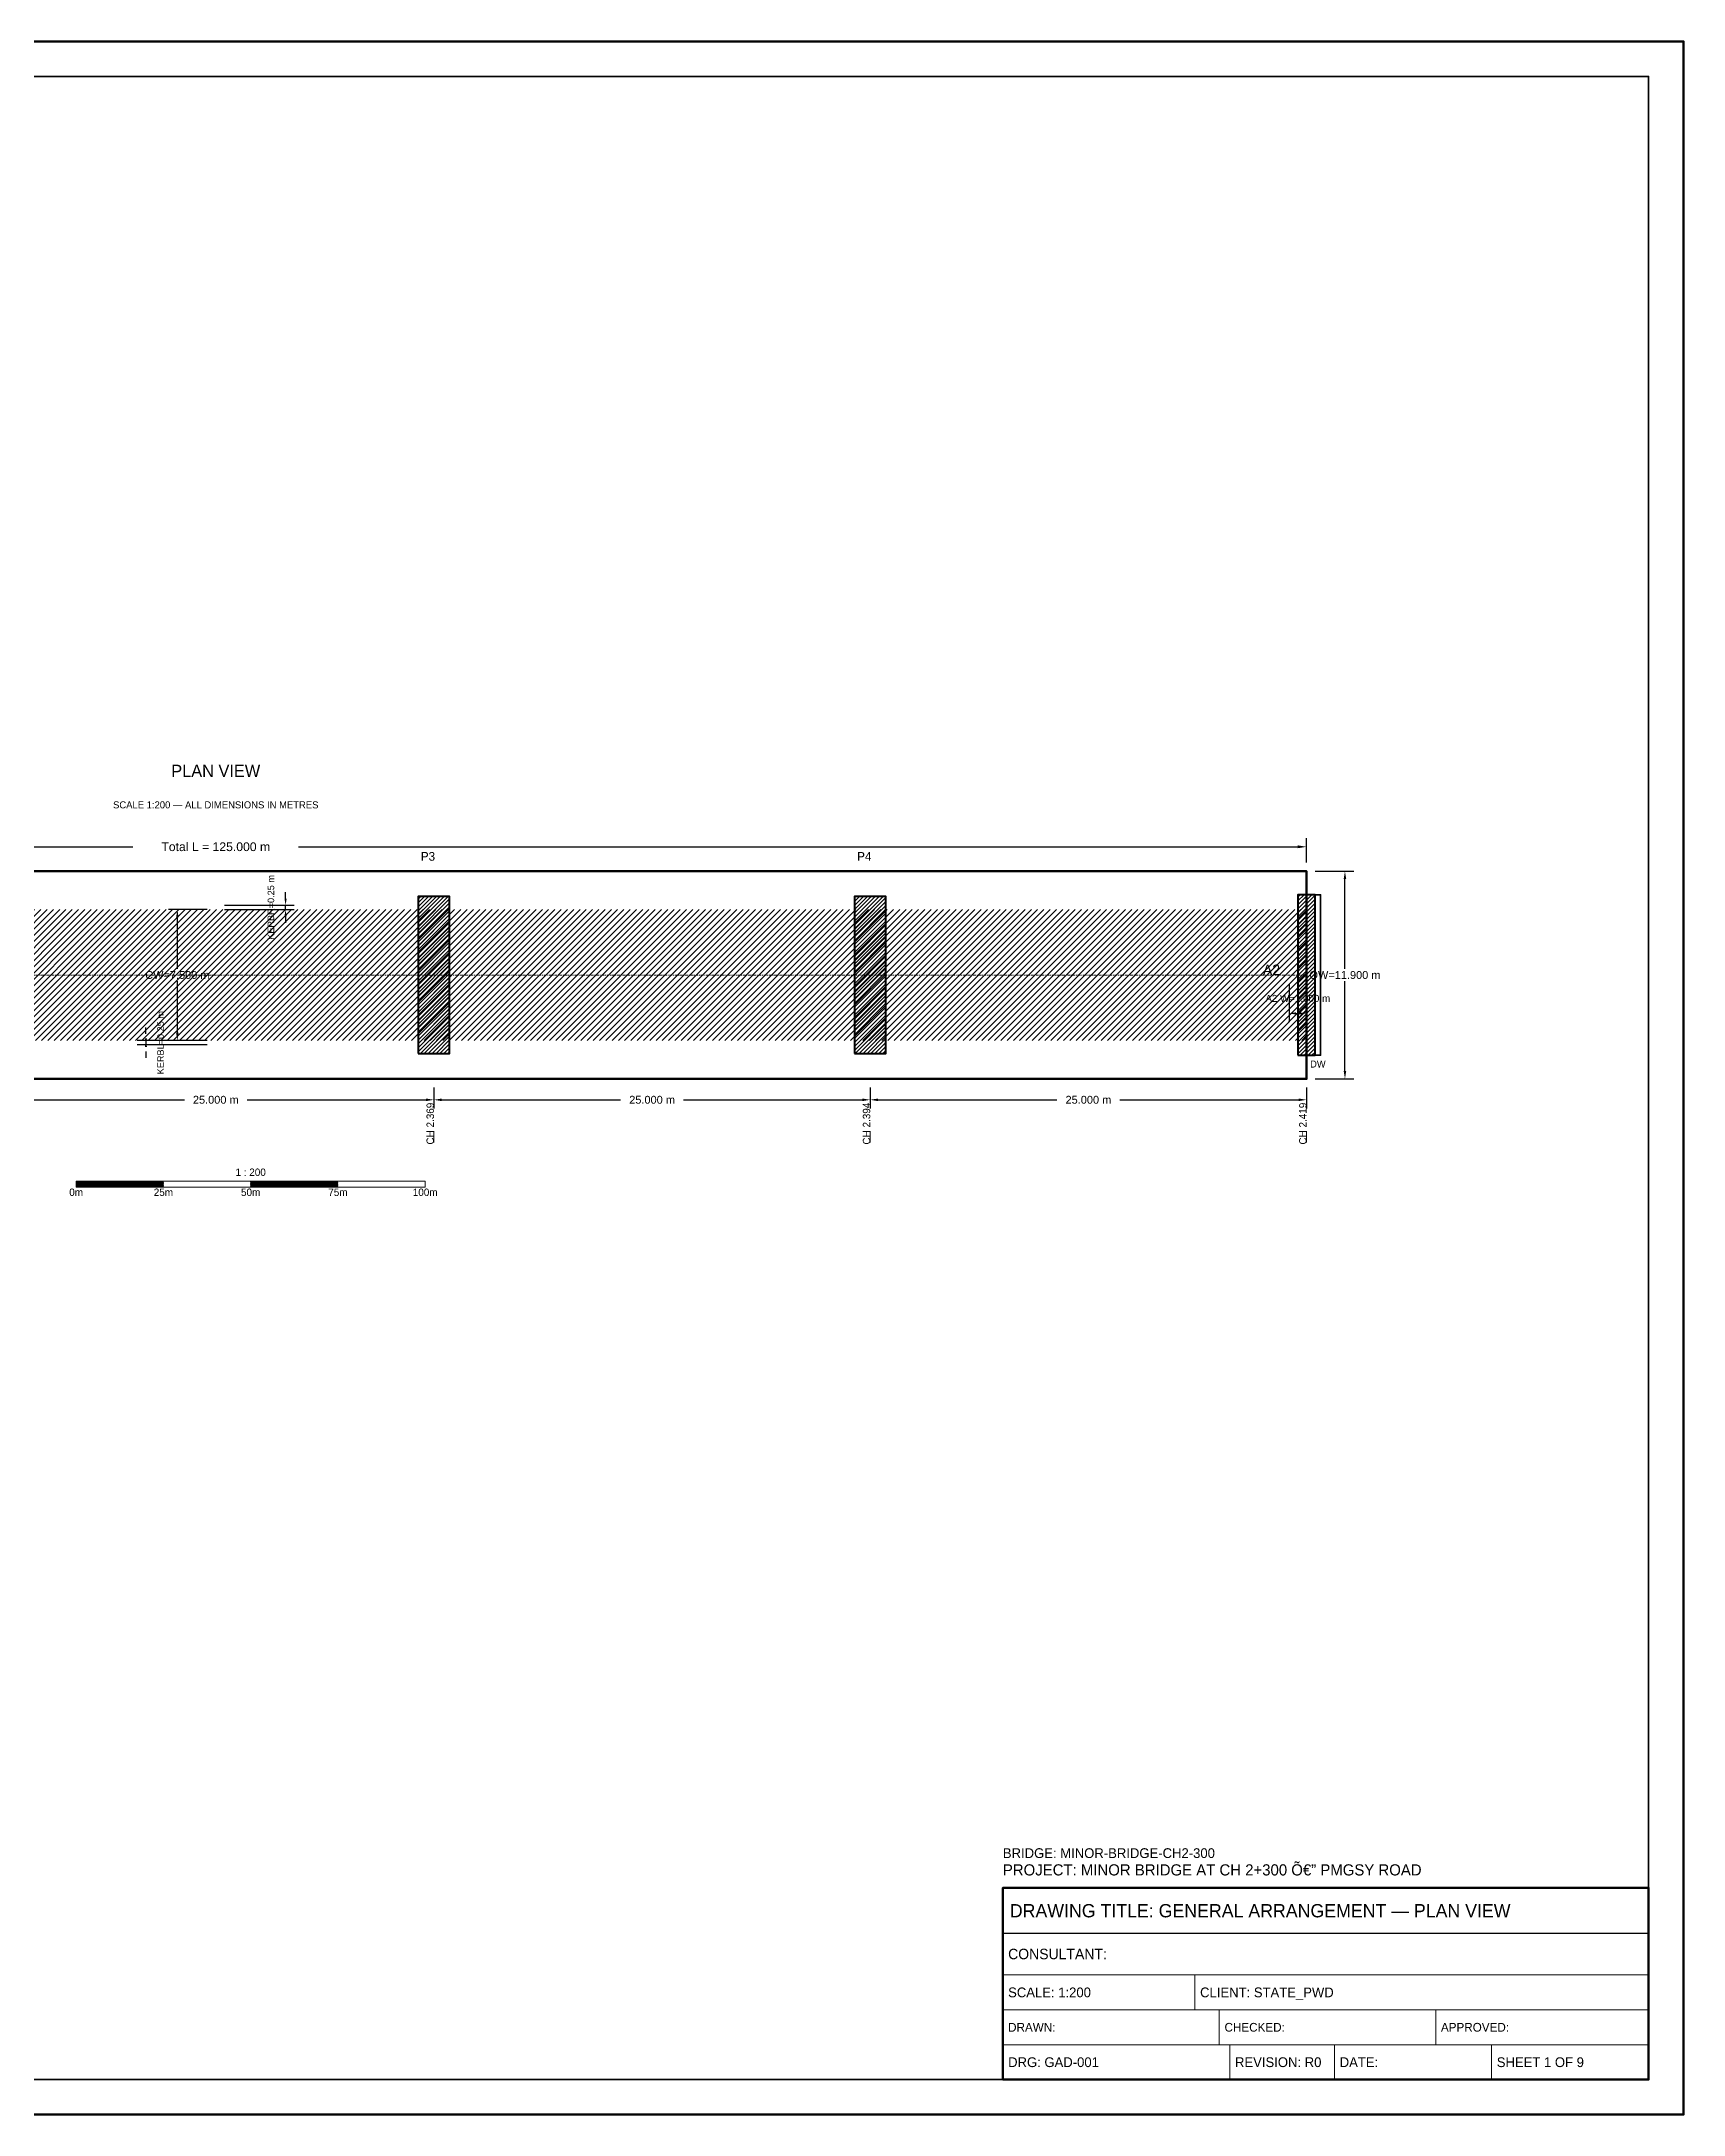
# Model space of a CAD drawing. Header units: metres. Extents: x 0 to 841, y 0 to 594.
# Drawn here: x 371 to 841, y 0 to 594 of the extents above; entities that cross this region are included whole.
import ezdxf
from ezdxf.enums import TextEntityAlignment as Align

# ---------------------------------------------------------------- set-up
doc = ezdxf.new("R2010")
doc.units = ezdxf.units.M
doc.linetypes.add('CENTER', pattern=[1.5, 0.75, -0.25, 0.25, -0.25])
for name, color, linetype, lineweight in [('BORDER-INNER', 7, 'Continuous', 35), ('BORDER-OUTER', 7, 'Continuous', 70), ('CIVIL-CHAINAGE', 7, 'Continuous', 18), ('DIM-CHAINAGE', 3, 'Continuous', 18), ('DIM-LINEAR', 3, 'Continuous', 18), ('STRUC-CENTRE', 6, 'CENTER', 18), ('STRUC-HATCHING', 8, 'Continuous', 18), ('STRUC-OUTLINE', 1, 'Continuous', 50), ('SUB-ABUT', 3, 'Continuous', 35), ('SUB-DIRT-WALL', 3, 'Continuous', 35), ('SUB-PIER', 2, 'Continuous', 35), ('SUPER-DECK', 2, 'Continuous', 50), ('SYM-SCALE', 7, 'Continuous', 13), ('TEXT-GENERAL', 7, 'Continuous', 18), ('TEXT-HEADER', 7, 'Continuous', 25), ('TEXT-SPEC', 7, 'Continuous', 13), ('TEXT-TITLE', 7, 'Continuous', 25), ('TITLEBLK-BOX', 7, 'Continuous', 50), ('TITLEBLK-TEXT', 7, 'Continuous', 18)]:
    doc.layers.add(name, color=color, linetype=linetype, lineweight=lineweight)
doc.styles.add('BRIDGE_STD', font='Arial.ttf')
doc.dimstyles.new('pmb100', dxfattribs={"dimtxt": 2.5, "dimasz": 0.9375, "dimexe": 2.5, "dimexo": 2.5, "dimtad": 0, "dimtih": 1, "dimdec": 0, "dimtxsty": 'BRIDGE_STD', "dimcen": 2.5, "dimazin": 3, "dimtfac": 1, "dimtmove": 0, "dimatfit": 3})

msp = doc.modelspace()

# ---------------------------------------------------------------- hatches: boundary and pattern name
at = {"layer": 'STRUC-HATCHING'}
h = msp.add_hatch(dxfattribs=at)
h.set_pattern_fill('ANSI31', scale=0.4)
h.paths.add_polyline_path([(108, 307.75), (733, 307.75), (733, 345.25), (108, 345.25)])
at = {"layer": 'SUB-ABUT'}
h = msp.add_hatch(dxfattribs=at)
h.set_pattern_fill('ANSI31', scale=0.25)
h.paths.add_polyline_path([(730.5, 303.5), (735.5, 303.5), (735.5, 349.5), (730.5, 349.5)])
at = {"layer": 'SUB-PIER'}
h = msp.add_hatch(dxfattribs=at)
h.set_pattern_fill('ANSI31', scale=0.25)
h.paths.add_polyline_path([(478.5, 304), (487.5, 304), (487.5, 349), (478.5, 349)])
h = msp.add_hatch(dxfattribs=at)
h.set_pattern_fill('ANSI31', scale=0.25)
h.paths.add_polyline_path([(603.5, 304), (612.5, 304), (612.5, 349), (603.5, 349)])
at = {"layer": 'SYM-SCALE'}
h = msp.add_hatch(dxfattribs=at)
h.set_pattern_fill('SOLID')
h.paths.add_polyline_path([(380.5, 265.75), (405.5, 265.75), (405.5, 267.45), (380.5, 267.45)])
h = msp.add_hatch(dxfattribs=at)
h.set_pattern_fill('SOLID')
h.paths.add_polyline_path([(430.5, 265.75), (455.5, 265.75), (455.5, 267.45), (430.5, 267.45)])

# ---------------------------------------------------------------- linework, layer by layer
at = {"layer": 'BORDER-INNER'}
msp.add_lwpolyline([(10, 10), (831, 10), (831, 584), (10, 584), (10, 10)], dxfattribs=at)
at = {"layer": 'BORDER-OUTER'}
msp.add_lwpolyline([(0, 0), (841, 0), (841, 594), (0, 594), (0, 0)], dxfattribs=at)
at = {"layer": 'CIVIL-CHAINAGE'}
for p, q in [((483, 281.75), (483, 278.562)), ((608, 281.75), (608, 278.562)), ((733, 281.75), (733, 278.562))]:
    msp.add_line(p, q, dxfattribs=at)
at = {"layer": 'STRUC-CENTRE'}
msp.add_line((108, 326.5), (733, 326.5), dxfattribs=at)
at = {"layer": 'STRUC-OUTLINE', "lineweight": 50}
msp.add_lwpolyline([(108, 296.75), (108, 356.25), (733, 356.25), (733, 296.75), (108, 296.75)], dxfattribs=at)
at = {"layer": 'SUB-ABUT', "lineweight": 40}
msp.add_lwpolyline([(730.5, 303.5), (735.5, 303.5), (735.5, 349.5), (730.5, 349.5), (730.5, 303.5)], dxfattribs=at)
at = {"layer": 'SUB-DIRT-WALL', "lineweight": 35}
msp.add_lwpolyline([(735.5, 303.5), (737, 303.5), (737, 349.5), (735.5, 349.5), (735.5, 303.5)], dxfattribs=at)
at = {"layer": 'SUB-PIER', "lineweight": 40}
for points in [[(478.5, 304), (487.5, 304), (487.5, 349), (478.5, 349), (478.5, 304)], [(603.5, 304), (612.5, 304), (612.5, 349), (603.5, 349), (603.5, 304)]]:
    msp.add_lwpolyline(points, dxfattribs=at)
at = {"layer": 'SUPER-DECK', "lineweight": 30}
msp.add_lwpolyline([(108, 296.75), (108, 356.25), (733, 356.25), (733, 296.75), (108, 296.75)], dxfattribs=at)
at = {"layer": 'SYM-SCALE'}
msp.add_lwpolyline([(380.5, 265.75), (480.5, 265.75), (480.5, 267.45), (380.5, 267.45), (380.5, 265.75)], dxfattribs=at)
at = {"layer": 'TITLEBLK-BOX', "lineweight": 50}
msp.add_lwpolyline([(646, 10), (831, 10), (831, 65), (646, 65), (646, 10)], dxfattribs=at)
at = {"layer": 'TITLEBLK-BOX', "lineweight": 30}
msp.add_lwpolyline([(646, 52), (831, 52), (831, 65), (646, 65), (646, 52)], dxfattribs=at)
at = {"layer": 'TITLEBLK-BOX', "lineweight": 18}
for points in [[(646, 40), (831, 40), (831, 52), (646, 52), (646, 40)], [(646, 30), (701, 30), (701, 40), (646, 40), (646, 30)], [(701, 30), (831, 30), (831, 40), (701, 40), (701, 30)], [(646, 20), (708, 20), (708, 30), (646, 30), (646, 20)], [(708, 20), (770, 20), (770, 30), (708, 30), (708, 20)], [(770, 20), (831, 20), (831, 30), (770, 30), (770, 20)], [(646, 10), (711, 10), (711, 20), (646, 20), (646, 10)], [(711, 10), (741, 10), (741, 20), (711, 20), (711, 10)], [(741, 10), (786, 10), (786, 20), (741, 20), (741, 10)], [(786, 10), (831, 10), (831, 20), (786, 20), (786, 10)]]:
    msp.add_lwpolyline(points, dxfattribs=at)

# ---------------------------------------------------------------- texts
at = {"layer": 'DIM-CHAINAGE'}
for s, p in [('CH 2.369', (483, 277.925)), ('CH 2.394', (608, 277.925)), ('CH 2.419', (733, 277.925))]:
    msp.add_text(s, height=2.125, rotation=90, dxfattribs=at).set_placement(p)
at = {"layer": 'TEXT-GENERAL'}
for s, height, p in [('P3', 2.5, (479.25, 359.25)), ('P4', 2.5, (604.25, 359.25)), ('A2', 3, (720.5, 326.5))]:
    msp.add_text(s, height=height, dxfattribs=at).set_placement(p)
for s, p in [('1 : 200', (430.5, 268.938)), ('0m', (380.5, 263.2)), ('25m', (405.5, 263.2)), ('50m', (430.5, 263.2)), ('75m', (455.5, 263.2)), ('100m', (480.5, 263.2))]:
    msp.add_text(s, height=2.125, dxfattribs=at).set_placement(p, align=Align.CENTER)
at = {"layer": 'TEXT-HEADER'}
msp.add_text('PLAN VIEW', height=3.5, dxfattribs=at).set_placement((420.5, 383.25), align=Align.CENTER)
at = {"layer": 'TEXT-SPEC', "color": 8}
msp.add_text('SCALE 1:200 — ALL DIMENSIONS IN METRES', height=2.025, dxfattribs=at).set_placement((420.5, 374.25), align=Align.CENTER)
at = {"layer": 'TEXT-SPEC'}
msp.add_text('DW', height=2, dxfattribs=at).set_placement((736.25, 300), align=Align.CENTER)
at = {"layer": 'TEXT-TITLE'}
for s, height, p in [('PROJECT: MINOR BRIDGE AT CH 2+300 â€” PMGSY ROAD', 3.2, (646, 68.5)), ('DRAWING TITLE: GENERAL ARRANGEMENT — PLAN VIEW', 3.8, (648, 56.5))]:
    msp.add_text(s, height=height, dxfattribs=at).set_placement(p)
at = {"layer": 'TITLEBLK-TEXT'}
for s, height, p in [('BRIDGE: MINOR-BRIDGE-CH2-300', 2.8, (646, 73.5)), ('CONSULTANT: ', 3, (647.5, 44.5)), ('SCALE: 1:200', 2.8, (647.5, 33.6)), ('CLIENT: STATE_PWD', 2.8, (702.5, 33.6)), ('DRAWN: ', 2.5, (647.5, 23.75)), ('CHECKED: ', 2.5, (709.5, 23.75)), ('APPROVED: ', 2.5, (771.5, 23.75)), ('DRG: GAD-001', 2.8, (647.5, 13.6)), ('REVISION: R0', 2.8, (712.5, 13.6)), ('DATE: ', 2.8, (742.5, 13.6)), ('SHEET 1 OF 9', 2.8, (787.5, 13.6))]:
    msp.add_text(s, height=height, dxfattribs=at).set_placement(p)

# ---------------------------------------------------------------- dimensions: what is measured, and where the dimension line sits
at = {"layer": 'DIM-LINEAR'}
for base, p1, p2, text, override in [((108, 363.25), (108, 356.25), (733, 356.25), 'Total L = 125.000 m', {"dimtxt": 2.5, "dimasz": 2.5, "dimgap": 1, "dimclrt": 3}), ((728, 315.5), (728, 326.5), (733, 326.5), 'A2 W=1.000 m', {"dimtxt": 2, "dimasz": 2, "dimgap": 0.8, "dimclrt": 3}), ((358, 290.75), (358, 296.75), (483, 296.75), '25.000 m', {"dimtxt": 2.25, "dimasz": 2.25, "dimgap": 0.9, "dimclrt": 3}), ((483, 290.75), (483, 296.75), (608, 296.75), '25.000 m', {"dimtxt": 2.25, "dimasz": 2.25, "dimgap": 0.9, "dimclrt": 3}), ((608, 290.75), (608, 296.75), (733, 296.75), '25.000 m', {"dimtxt": 2.25, "dimasz": 2.25, "dimgap": 0.9, "dimclrt": 3})]:
    msp.add_linear_dim(base=base, p1=p1, p2=p2, text=text, dimstyle='pmb100', override=override, dxfattribs=at).render()
for base, p1, p2, text, override in [((440.5, 345.25), (420.5, 345.25), (420.5, 346.5), 'KERBR=0.25 m', {"dimtxt": 1.875, "dimasz": 1.875, "dimgap": 0.75, "dimclrt": 3}), ((744, 296.75), (733, 296.75), (733, 356.25), 'OW=11.900 m', {"dimtxt": 2.25, "dimasz": 2.25, "dimgap": 0.9, "dimclrt": 3}), ((409.5, 307.75), (420.5, 307.75), (420.5, 345.25), 'CW=7.500 m', {"dimtxt": 2.25, "dimasz": 2.25, "dimgap": 0.9, "dimclrt": 3}), ((400.5, 307.75), (420.5, 307.75), (420.5, 306.5), 'KERBL=0.25 m', {"dimtxt": 1.875, "dimasz": 1.875, "dimgap": 0.75, "dimclrt": 3})]:
    msp.add_linear_dim(base=base, p1=p1, p2=p2, angle=90, text=text, dimstyle='pmb100', override=override, dxfattribs=at).render()

doc.saveas('drawing.dxf')
